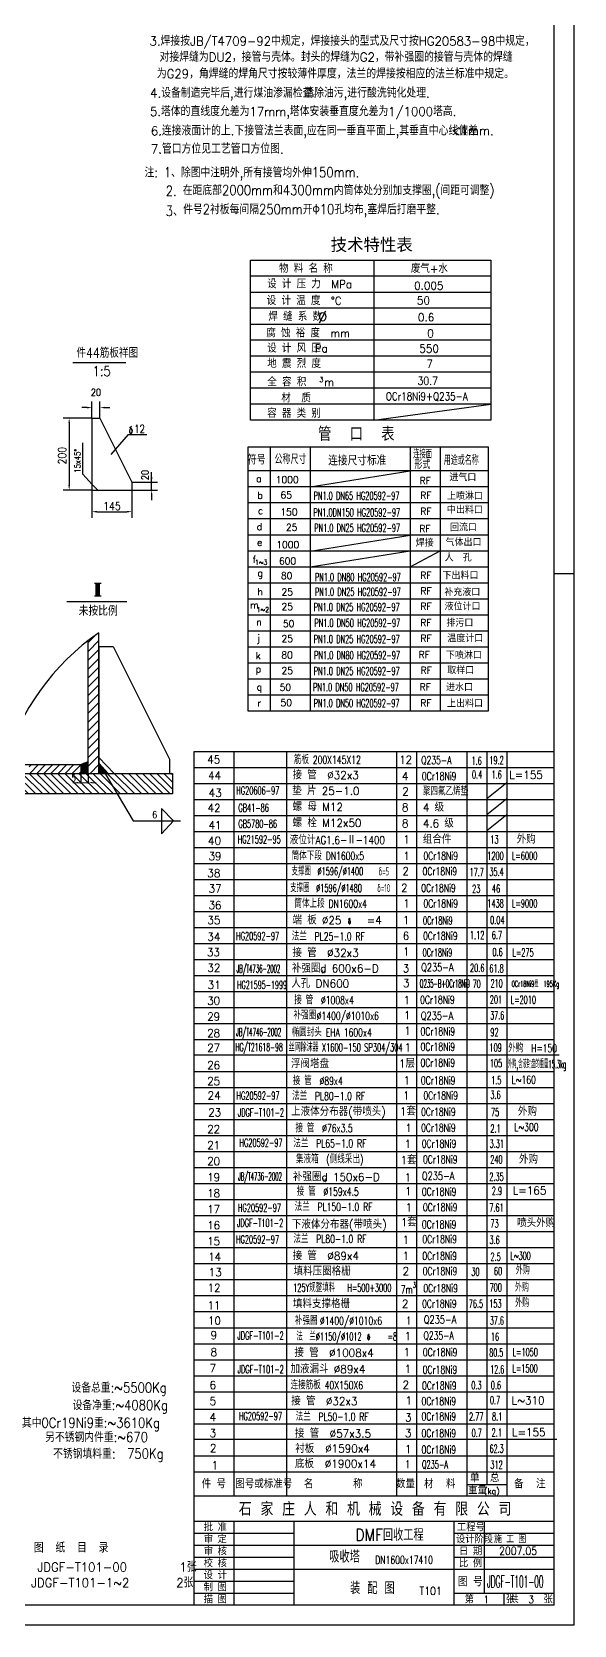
# Model space of a CAD drawing. Extents: x 19034 to 73803, y 21953 to 127295.
# Drawn here: x 64597 to 64868, y 51427 to 52223 of the extents above; entities that cross this region are included whole.
import ezdxf
from ezdxf.enums import TextEntityAlignment as Align

# ---------------------------------------------------------------- set-up
doc = ezdxf.new("R2010")
doc.units = 0
doc.header["$LTSCALE"] = 0.6
doc.header["$MEASUREMENT"] = 0
doc.layers.get('0').update_dxf_attribs({"linetype": 'CONTINUOUS'})
doc.layers.get('DEFPOINTS').update_dxf_attribs({"linetype": 'CONTINUOUS'})
doc.layers.add('1', color=1, linetype='CONTINUOUS')
doc.styles.add('HZ', font='simplex', dxfattribs={"width": 0.85, "bigfont": 'hztxt'})
doc.styles.add('HZTXT', font='romans', dxfattribs={"width": 0.85, "bigfont": 'HZTXT'})
doc.dimstyles.new('HOR', dxfattribs={"dimtxt": 3.5, "dimasz": 2.5, "dimexe": 3, "dimexo": 0.06, "dimgap": 1.9, "dimtad": 1, "dimlfac": 20, "dimzin": 0, "dimdsep": 46, "dimtxsty": 'HZTXT', "dimcen": 0.09, "dimclrd": 1, "dimclre": 1, "dimclrt": 1, "dimaunit": 1, "dimadec": 0, "dimazin": 0, "dimtfac": 1, "dimtofl": 0, "dimtmove": 2, "dimatfit": 3, "dimfxl": 0, "dimtolj": 1, "dimtzin": 0, "dimarcsym": 0})

# ---------------------------------------------------------------- blocks, each defined once
blk = doc.blocks.new('*D37')
at = {"layer": '1', "color": 1, "lineweight": -2}
for p, q in [((64627.2, 52030.48), (64627.2, 52038.67)), ((64631.2, 52030.48), (64631.2, 52038.67)), ((64624.7, 52035.67), (64622.2, 52035.67)), ((64633.7, 52035.67), (64636.2, 52035.67))]:
    blk.add_line(p, q, dxfattribs=at)
at = {"layer": '1', "color": 1}
for points in [[(64624.7, 52036.09), (64624.7, 52035.25), (64627.2, 52035.67)], [(64633.7, 52036.09), (64633.7, 52035.25), (64631.2, 52035.67)]]:
    blk.add_solid(points, dxfattribs=at)
at = {"layer": 'DEFPOINTS', "color": 0}
for p in [(64627.2, 52030.42), (64631.2, 52035.67), (64631.2, 52030.42)]:
    blk.add_point(p, dxfattribs=at)
at = {"layer": '1', "color": 1, "insert": (64629.2, 52043.27), "char_height": 3.5, "attachment_point": 5, "style": 'HZTXT'}
blk.add_mtext('\\A1;20', dxfattribs=at)
blk = doc.blocks.new('0')
at = {"layer": '1'}
for p, q in [((-0.67, 3.82), (0.33, 4.65)), ((-0.06, 3.06), (-0.67, 3.82)), ((-0.61, 3.74), (0.39, 4.58)), ((0.06, 3.22), (-0.61, 3.74)), ((0, 3.14), (-0.61, 3.74)), ((-0.54, 3.67), (0.46, 4.5)), ((0.3, 0.24), (0.12, 0)), ((0.45, 0.11), (0.12, 0)), ((0.33, 4.65), (0.46, 4.5))]:
    blk.add_line(p, q, dxfattribs=at)
for centre, radius, start, end in [((1.13, 1.49), 2, 124.35295, 221.20255), ((0, 0.5), 0.5, 221.20255, 318.79745), ((-1.13, 1.49), 1.9, 318.79745, 55.64705), ((-1.13, 1.49), 2, 318.79745, 55.64705), ((-1.13, 1.49), 2.1, 318.79745, 55.64705)]:
    blk.add_arc(centre, radius, start, end, dxfattribs=at)
blk = doc.blocks.new('R1')
at = {"layer": '1'}
for p, q in [((-0.58, 0.35), (-0.58, 5.35)), ((-0.38, 0.35), (-0.38, 5.35)), ((-0.18, 0.35), (-0.18, 5.35)), ((0.02, 0.35), (0.02, 5.35)), ((0.22, 0.35), (0.22, 5.35)), ((0.42, 0.35), (0.42, 5.35)), ((0.62, 0.35), (0.62, 5.35))]:
    blk.add_line(p, q, dxfattribs=at)
for points in [[(1.32, 5.35), (0.62, 5.35), (-0.58, 5.35), (-1.28, 5.35)], [(1.32, 0.35), (0.62, 0.35), (-0.58, 0.35), (-1.28, 0.35)]]:
    blk.add_lwpolyline(points, dxfattribs=at)
blk = doc.blocks.new('1')
at = {"layer": '1'}
blk.add_blockref('R1', (-0.09, 0.55), dxfattribs=at)

msp = doc.modelspace()

# ---------------------------------------------------------------- hatches: boundary and pattern name
at = {"layer": '1'}
h = msp.add_hatch(dxfattribs=at)
h.set_pattern_fill('ANSI31', color=256, scale=25, style=0)
h.set_pattern_definition([(45, (58846.0858, 54686.1606), (-2.2097087, 2.2097087), [])])
h.paths.add_polyline_path([(64625.34535, 51852.87049), (64630.68746, 51852.87049), (64630.68746, 51923.11114, 0.014009563), (64625.34535, 51919.23267)])
h = msp.add_hatch(dxfattribs=at)
h.set_pattern_fill('ANSI31', color=256, scale=20, style=0)
h.set_pattern_definition([(45, (60328.613, 54447.8428), (-1.767767, 1.767767), [])])
h.paths.add_polyline_path([(64621.64077, 51852.87049), (64621.63906, 51857.27691), (64595.85632, 51857.27691), (64595.85632, 51852.87049)])
h = msp.add_hatch(dxfattribs=at)
h.set_pattern_fill('ANSI37', color=256, scale=1.8, style=0)
h.set_pattern_definition([(45, (60003.00059, 54119.50261), (-0.159099026, 0.159099026), []), (135, (60003.00059, 54119.50261), (-0.159099026, -0.159099026), [])])
h.paths.add_polyline_path([(64625.34535, 51858.79092), (64621.63906, 51857.27691), (64625.34535, 51857.27691)])
h = msp.add_hatch(dxfattribs=at)
h.set_pattern_fill('ANSI37', color=256, scale=1.8, style=0)
h.set_pattern_definition([(45, (58159.21267, 55750.465), (-0.159099026, 0.159099026), []), (135, (58159.21267, 55750.465), (-0.159099026, -0.159099026), [])])
h.paths.add_polyline_path([(64625.34535, 51857.27691), (64621.63906, 51857.27691), (64621.64077, 51852.87049), (64625.34535, 51852.87049)])
h.paths.add_polyline_path([(64630.68188, 51857.89856), (64630.68188, 51852.87049), (64635.24505, 51852.87049)])
h = msp.add_hatch(dxfattribs=at)
h.set_pattern_fill('ANSI31', color=256, scale=20, angle=90, style=0)
h.set_pattern_definition([(135, (60328.613, 54447.8428), (-1.767767, -1.767767), [])])
edge = h.paths.add_edge_path()
edge.add_spline(control_points=[(64583.23009, 51852.87049), (64583.0606, 51849.42826), (64584.11627, 51845.9792), (64585.71522, 51842.59841)], knot_values=[95.765990271, 95.765990271, 95.765990271, 95.765990271, 105.127985387, 105.127985387, 105.127985387, 105.127985387], degree=3, periodic=0)
edge.add_line((64585.71522, 51842.59841), (64667.41369, 51842.59841))
edge.add_line((64667.41369, 51842.59841), (64667.41369, 51852.87049))
edge.add_line((64667.41369, 51852.87049), (64583.23009, 51852.87049))

# ---------------------------------------------------------------- linework, layer by layer
for p, q in [((64868.03891, 51427.16561), (64868.03891, 52268.16561)), ((64858.03891, 51437.16561), (64858.03891, 52258.16561)), ((64706.4443, 52109.35785), (64826.4443, 52109.35785)), ((64706.4443, 52029.35785), (64706.4443, 52109.35785)), ((64768.01956, 52109.35785), (64768.01956, 52029.35785)), ((64826.4443, 52109.35785), (64826.4443, 52029.35785)), ((64627.20125, 52030.41806), (64631.20125, 52030.41806)), ((64627.20125, 52030.41806), (64627.20125, 51997.41806)), ((64631.20125, 52030.41806), (64647.20125, 51998.41806)), ((64705.16034, 51883.99422), (64705.16034, 52015.99422)), ((64705.16034, 52015.99422), (64825.16034, 52015.99422)), ((64825.16034, 52015.99422), (64825.16034, 51883.99422)), ((64647.20125, 51998.41806), (64647.20125, 51994.41806)), ((64627.20125, 51997.41806), (64630.20125, 51994.41806)), ((64630.20125, 51994.41806), (64647.20125, 51994.41806)), ((64868.03891, 51952.66561), (64858.03891, 51952.66561)), ((64630.71502, 51916.23049), (64630.71502, 51858.15049)), ((64630.71502, 51916.23049), (64637.75502, 51916.23049)), ((64637.75502, 51916.23049), (64665.91502, 51859.91049)), ((64825.16034, 51915.99422), (64705.16034, 51915.99422)), ((64678.03891, 51863.66561), (64678.03891, 51491.66561)), ((64698.03891, 51863.66561), (64698.03891, 51491.66561)), ((64724.38485, 51863.66561), (64724.38485, 51491.66561)), ((64779.38485, 51863.66561), (64779.38485, 51491.66561)), ((64789.38485, 51863.66561), (64789.38485, 51491.66561)), ((64814.38485, 51863.66561), (64814.38485, 51491.66561)), ((64834.38485, 51863.66561), (64834.38485, 51491.66561)), ((64665.91502, 51859.91049), (64665.91502, 51852.87049)), ((64635.99502, 51852.87049), (64665.91502, 51852.87049)), ((64858.03891, 51491.66561), (64858.03891, 51503.66561)), ((64858.03891, 51437.16561), (64296.00692, 51437.16561)), ((64858.03891, 51437.16561), (64296.00692, 51437.16561)), ((64868.03891, 51427.16561), (64271.00692, 51427.16561))]:
    msp.add_line(p, q)
at = {"color": 7}
for p, q in [((64858.03891, 51491.66561), (64678.03891, 51491.66561)), ((64678.03891, 51491.66561), (64678.03891, 51437.16561)), ((64678.03891, 51479.16561), (64858.03891, 51479.16561))]:
    msp.add_line(p, q, dxfattribs=at)
at = {"color": 1}
for p, q in [((64678.03891, 51473.16561), (64728.03891, 51473.16561)), ((64698.03891, 51479.16561), (64698.03891, 51437.16561)), ((64728.03891, 51479.16561), (64728.03891, 51437.16561)), ((64808.03891, 51479.16561), (64808.03891, 51437.16561)), ((64678.03891, 51467.16561), (64858.03891, 51467.16561)), ((64678.03891, 51461.16561), (64728.03891, 51461.16561)), ((64678.03891, 51455.16561), (64858.03891, 51455.16561)), ((64678.03891, 51449.16561), (64728.03891, 51449.16561)), ((64678.03891, 51443.16561), (64728.03891, 51443.16561))]:
    msp.add_line(p, q, dxfattribs=at)
at = {"layer": '1'}
for p, q in [((64766.4443, 52109.35785), (64766.4443, 52109.35785)), ((64766.4443, 52109.35785), (64766.4443, 52109.35785)), ((64826.4443, 52101.35785), (64706.4443, 52101.35785)), ((64706.4443, 52093.35785), (64826.4443, 52093.35785)), ((64826.4443, 52085.35785), (64706.4443, 52085.35785)), ((64706.4443, 52077.35785), (64826.4443, 52077.35785)), ((64826.4443, 52069.35785), (64706.4443, 52069.35785)), ((64617.66661, 52058.13133), (64644.04326, 52058.13133)), ((64826.4443, 52061.35785), (64706.4443, 52061.35785)), ((64826.4443, 52053.35785), (64706.4443, 52053.35785)), ((64826.4443, 52045.35785), (64706.4443, 52045.35785)), ((64826.4443, 52037.35785), (64706.4443, 52037.35785)), ((64768.01956, 52029.35785), (64826.4443, 52037.35785)), ((64645.22789, 52022.17613), (64636.6644, 52012.16021)), ((64645.22789, 52022.17613), (64654.61899, 52022.17613)), ((64826.4443, 52029.35785), (64706.4443, 52029.35785)), ((64622.57189, 52002.31761), (64622.57189, 52018.07249)), ((64716.16034, 52015.99422), (64716.16034, 51883.99422)), ((64716.16034, 52015.99422), (64716.16034, 52015.99422)), ((64736.16034, 52015.99422), (64736.16034, 51883.99422)), ((64786.16034, 52015.99422), (64786.16034, 51883.99422)), ((64801.16034, 52015.99422), (64801.16034, 51883.99422)), ((64627.20125, 51997.41806), (64622.57189, 52002.31761)), ((64825.16034, 52003.99422), (64705.16034, 52003.99422)), ((64825.16034, 52003.99422), (64705.16034, 52003.99422)), ((64736.16034, 51995.99422), (64786.16034, 52003.99422)), ((64627.20125, 51997.41806), (64627.20125, 51994.4286)), ((64627.39064, 51994.4286), (64630.20125, 51994.41806)), ((64825.16034, 51995.99422), (64705.16034, 51995.99422)), ((64825.16034, 51987.99422), (64705.16034, 51987.99422)), ((64825.16034, 51979.99422), (64705.16034, 51979.99422)), ((64825.16034, 51971.99422), (64705.16034, 51971.99422)), ((64736.16034, 51963.99422), (64786.16034, 51971.99422)), ((64825.16034, 51963.99422), (64705.16034, 51963.99422)), ((64736.16034, 51956.05726), (64786.16034, 51964.05726)), ((64786.16034, 51956.05726), (64801.16034, 51964.05726)), ((64825.16034, 51955.99422), (64705.16034, 51955.99422)), ((64825.16034, 51947.99422), (64705.16034, 51947.99422)), ((64614.63586, 51938.78166), (64644.63586, 51938.78166)), ((64825.16034, 51939.99422), (64705.16034, 51939.99422)), ((64825.16034, 51931.99422), (64705.16034, 51931.99422)), ((64825.16034, 51923.99422), (64705.16034, 51923.99422)), ((64825.16034, 51915.99422), (64705.16034, 51915.99422)), ((64825.16034, 51907.99422), (64705.16034, 51907.99422)), ((64825.16034, 51899.99422), (64705.16034, 51899.99422)), ((64825.16034, 51891.99422), (64705.16034, 51891.99422)), ((64825.16034, 51883.99422), (64705.16034, 51883.99422)), ((64858.03891, 51863.66561), (64678.03891, 51863.66561)), ((64824.38485, 51863.66561), (64824.38485, 51497.50724)), ((64632.72964, 51854.44469), (64647.84642, 51829.07832)), ((64858.03891, 51855.66561), (64678.03891, 51855.66561)), ((64858.03891, 51847.66561), (64678.03891, 51847.66561)), ((64824.38485, 51840.27691), (64834.38485, 51848.27691)), ((64858.03891, 51839.66561), (64678.03891, 51839.66561)), ((64824.38485, 51832.27691), (64834.38485, 51840.27691)), ((64662.0079, 51835.24571), (64662.00347, 51829.07832)), ((64662.0079, 51835.24571), (64667.9993, 51829.07832)), ((64858.03891, 51831.66561), (64678.03891, 51831.66561)), ((64824.38485, 51824.27691), (64834.38485, 51832.27691)), ((64647.84642, 51829.07832), (64671.42794, 51829.07832)), ((64662.0044, 51830.36907), (64661.99781, 51822.68126)), ((64661.99781, 51822.68126), (64667.9993, 51829.07832)), ((64858.03891, 51823.66561), (64678.03891, 51823.66561)), ((64858.03891, 51815.66561), (64678.03891, 51815.66561)), ((64858.03891, 51807.66561), (64678.03891, 51807.66561)), ((64858.03891, 51799.66561), (64678.03891, 51799.66561)), ((64858.03891, 51791.66561), (64678.03891, 51791.66561)), ((64858.03891, 51783.66561), (64678.03891, 51783.66561)), ((64858.03891, 51775.66561), (64678.03891, 51775.66561)), ((64858.03891, 51767.66561), (64678.03891, 51767.66561)), ((64858.03891, 51759.66561), (64678.03891, 51759.66561)), ((64858.03891, 51751.66561), (64678.03891, 51751.66561)), ((64858.03891, 51743.66561), (64678.03891, 51743.66561)), ((64858.03891, 51735.66561), (64678.03891, 51735.66561)), ((64858.03891, 51727.66561), (64678.03891, 51727.66561)), ((64858.03891, 51719.66561), (64678.03891, 51719.66561)), ((64860.50981, 51711.99479), (64678.03891, 51711.99479)), ((64858.03891, 51703.66561), (64678.03891, 51703.66561)), ((64858.03891, 51695.66561), (64678.03891, 51695.66561)), ((64858.03891, 51687.66561), (64678.03891, 51687.66561)), ((64858.03891, 51679.66561), (64678.03891, 51679.66561)), ((64858.03891, 51671.66561), (64678.03891, 51671.66561)), ((64858.03891, 51663.66561), (64678.03891, 51663.66561)), ((64858.03891, 51655.66561), (64678.03891, 51655.66561)), ((64858.03891, 51647.66561), (64678.03891, 51647.66561)), ((64858.03891, 51639.66561), (64678.03891, 51639.66561)), ((64858.03891, 51631.66561), (64678.03891, 51631.66561)), ((64858.03891, 51623.66561), (64678.03891, 51623.66561)), ((64858.03891, 51615.66561), (64678.03891, 51615.66561)), ((64858.03891, 51607.66561), (64678.03891, 51607.66561)), ((64858.03891, 51599.66561), (64678.03891, 51599.66561)), ((64858.03891, 51591.66561), (64678.03891, 51591.66561)), ((64858.03891, 51583.66561), (64678.03891, 51583.66561)), ((64858.03891, 51575.66561), (64678.03891, 51575.66561)), ((64764.97802, 51572.09715), (64765.57703, 51572.59728)), ((64765.34723, 51571.6419), (64764.97802, 51572.09715)), ((64765.01647, 51572.05109), (64765.61549, 51572.55123)), ((64765.41495, 51571.74097), (64765.01647, 51572.05109)), ((64765.38109, 51571.69143), (64765.01647, 51572.05109)), ((64765.05493, 51572.00504), (64765.65394, 51572.50517)), ((64765.56166, 51569.9498), (64765.45266, 51569.80602)), ((64765.65195, 51569.87075), (64765.45266, 51569.80602)), ((64765.57703, 51572.59728), (64765.65394, 51572.50517)), ((64858.03891, 51567.66561), (64678.03891, 51567.66561)), ((64858.03891, 51559.66561), (64678.03891, 51559.66561)), ((64858.03891, 51551.66561), (64678.03891, 51551.66561)), ((64858.03891, 51543.66561), (64678.03891, 51543.66561)), ((64678.28484, 51535.05432), (64858.10554, 51535.05432)), ((64858.03891, 51527.66561), (64678.03891, 51527.66561)), ((64859.38485, 51519.86198), (64678.03891, 51519.86198)), ((64858.03891, 51511.66561), (64678.03891, 51511.66561)), ((64858.03891, 51503.66561), (64678.03891, 51503.66561)), ((64858.03891, 51503.66561), (64678.03891, 51503.66561)), ((64814.46544, 51497.50724), (64834.46544, 51497.50724))]:
    msp.add_line(p, q, dxfattribs=at)
at = {"layer": '1', "color": 1}
for p, q in [((64627.14125, 52030.41806), (64612.82976, 52030.41806)), ((64615.82976, 52027.91806), (64615.82976, 51996.91806)), ((64647.26125, 51998.41806), (64660.01108, 51998.41806)), ((64657.01108, 51994.41806), (64657.01108, 52003.41806)), ((64627.14125, 51994.41806), (64612.82976, 51994.41806)), ((64627.20125, 51994.35806), (64627.20125, 51980.64608)), ((64647.20125, 51994.35806), (64647.20125, 51980.64608)), ((64647.26125, 51994.41806), (64660.01108, 51994.41806)), ((64657.01108, 51991.91806), (64657.01108, 51989.41806)), ((64629.70125, 51983.64608), (64644.70125, 51983.64608)), ((64621.64077, 51852.86982), (64621.64077, 51847.73636)), ((64625.34535, 51852.87049), (64625.34535, 51847.73703)), ((64808.03891, 51473.16561), (64858.03891, 51473.16561)), ((64823.03891, 51479.16561), (64823.03891, 51443.16561)), ((64808.03891, 51461.16561), (64858.03891, 51461.16561)), ((64808.03891, 51443.16561), (64858.03891, 51443.16561)), ((64833.03891, 51437.16561), (64833.03891, 51443.16561))]:
    msp.add_line(p, q, dxfattribs=at)
at = {"layer": '1', "color": 0}
for p, q in [((64625.34535, 51852.87049), (64625.34535, 51919.23267)), ((64630.68746, 51852.87049), (64630.68746, 51923.11114)), ((64584.17293, 51857.27691), (64621.63906, 51857.27691)), ((64621.63906, 51857.27691), (64625.34535, 51858.79092)), ((64621.63906, 51857.27691), (64621.64077, 51852.87049)), ((64630.68188, 51857.89856), (64635.24505, 51852.87049)), ((64630.71502, 51860.7435), (64638.31926, 51852.87049)), ((64583.23009, 51852.87049), (64667.41369, 51852.87049)), ((64667.41369, 51852.87049), (64667.41369, 51842.59841)), ((64667.41369, 51842.59841), (64585.71522, 51842.59841))]:
    msp.add_line(p, q, dxfattribs=at)
at = {"layer": '1', "color": 1, "lineweight": 20}
for p, q in [((64625.34535, 51848.21636), (64617.64077, 51848.21636)), ((64627.34535, 51848.21703), (64629.34535, 51848.21703))]:
    msp.add_line(p, q, dxfattribs=at)
at = {"layer": '1', "color": 0}
msp.add_arc((64697.21379, 51825.86095), 117.82764, 124.37501939, 164.53216604, dxfattribs=at)
at = {"layer": '1'}
for centre, radius, start, end in [((64766.05824, 51570.70074), 1.2, 124.35294514, 221.20255186), ((64765.38109, 51570.10789), 0.3, 221.20255186, 318.79744814), ((64764.70394, 51570.70074), 1.14, 318.79744814, 55.64705486), ((64764.70394, 51570.70074), 1.2, 318.79744814, 55.64705486), ((64764.70394, 51570.70074), 1.26, 318.79744814, 55.64705486)]:
    msp.add_arc(centre, radius, start, end, dxfattribs=at)
at = {"layer": '1', "color": 1}
for points in [[(64615.41309, 52027.91806), (64616.24643, 52027.91806), (64615.82976, 52030.41806)], [(64656.59441, 52000.91806), (64657.42775, 52000.91806), (64657.01108, 51998.41806)], [(64615.41309, 51996.91806), (64616.24643, 51996.91806), (64615.82976, 51994.41806)], [(64656.59441, 51991.91806), (64657.42775, 51991.91806), (64657.01108, 51994.41806)], [(64629.70125, 51984.06274), (64629.70125, 51983.22941), (64627.20125, 51983.64608)], [(64644.70125, 51984.06274), (64644.70125, 51983.22941), (64647.20125, 51983.64608)], [(64619.64077, 51848.5497), (64619.64077, 51847.88303), (64621.64077, 51848.21636)], [(64627.34535, 51848.55037), (64627.34535, 51847.8837), (64625.34535, 51848.21703)]]:
    msp.add_solid(points, dxfattribs=at)

# ---------------------------------------------------------------- block references
for name, p, xscale, yscale, zscale in [('1', (64630.22507, 51940.25616), 1.260000000009313, 1.260000000002037, 1.26), ('0', (64755.82277, 51777.6621), 0.5999999999985448, 0.5999999999985448, 0.6)]:
    msp.add_blockref(name, p, dxfattribs=dict(xscale=xscale, yscale=yscale, zscale=zscale))
at = {"layer": '1', "xscale": 0.7999999999883585, "yscale": 0.8000000000029104, "zscale": 0.8}
msp.add_blockref('0', (64646.65842, 52022.74795), dxfattribs=at)

# ---------------------------------------------------------------- texts
at = {"color": 1, "style": 'HZ', "width": 1.175189}
msp.add_text('技术特性表', height=7, dxfattribs=at).set_placement((64746.4443, 52113.35785), (64787.4443, 52113.35785), align=Align.FIT)
at = {"color": 1}
for s, height, style, width, p in [('管  口  表', 7, 'HZ', 0.95, (64740.16034, 52018.99422)), ('5', 3.5, 'HZTXT', 0.6, (64617.05795, 51848.72065)), ('批 准', 3.6, 'HZ', 0.95, (64683.03891, 51474.16561)), ('工程号', 3.6, 'HZ', 0.95, (64809.53891, 51474.16561)), ('审 定', 3.6, 'HZ', 0.95, (64683.03891, 51468.16561)), ('审 核', 3.6, 'HZ', 0.95, (64683.03891, 51462.16561)), ('校 核', 3.6, 'HZ', 0.95, (64683.03891, 51456.16561)), ('设 计', 3.6, 'HZ', 0.95, (64683.03891, 51450.16561)), ('描 图', 3.6, 'HZ', 0.95, (64683.03891, 51438.16561)), ('制 图', 3.6, 'HZ', 0.95, (64683.03891, 51444.16561))]:
    msp.add_text(s, height=height, dxfattribs=dict(at, style=style, width=width)).set_placement(p)
at = {"color": 7, "style": 'HZ', "width": 0.95}
msp.add_text('石 家 庄 人 和 机 械 设 备 有 限 公 司', height=6.75, dxfattribs=at).set_placement((64700.57118, 51481.81143))
at = {"color": 1, "insert": (64658.54111, 51832.2911), "char_height": 3.5, "attachment_point": 5, "style": 'HZTXT'}
msp.add_mtext('6', dxfattribs=at)
at = {"layer": '1'}
for s, height, style, width, p in [('3.焊接按JB/T4709-92中规定，焊接接头的型式及尺寸按HG20583-98中规定，', 4.5, 'HZ', 0.95, (64655.94853, 52216.57473)), ('对接焊缝为DU2，接管与壳体。封头的焊缝为G2，带补强圈的接管与壳体的焊缝', 4.5, 'HZ', 0.95, (64660.96049, 52208.57473)), ('为G29，角焊缝的焊角尺寸按较薄件厚度，法兰的焊接按相应的法兰标准中规定。', 4.5, 'HZ', 0.95, (64659.62397, 52200.2409)), ('4.设备制造完毕后,进行煤油渗漏检查。', 4.5, 'HZ', 0.95, (64656.28266, 52190.60794)), ('清除油污,进行酸洗钝化处理.', 4.5, 'HZ', 0.95, (64733.25797, 52190.66202)), ('5.塔体的直线度允差为17mm,塔体安装垂直度允差为1/1000塔高.', 4.5, 'HZ', 0.95, (64656.16319, 52181.38804)), ('6.连接液面计的上.下接管法兰表面,应在同一垂直平面上,其垂直中心线偏差', 4.5, 'HZ', 0.95, (64656.61934, 52171.73296)), ('   <1mm.', 4.5, 'HZ', 0.95, (64797.42125, 52171.85796)), ('7.管口方位见工艺管口方位图.', 4.5, 'HZ', 0.95, (64656.61934, 52162.66761)), ('注: 1、除图中注明外,所有接管均外伸150mm.', 5, 'HZTXT', 0.85, (64653.48232, 52150.75914)), ('2.', 5, 'HZTXT', 0.85, (64664.02279, 52141.47471)), ('在距底部2000mm和4300mm内筒体处分别加支撑圈,(间距可调整)', 5, 'HZTXT', 0.85, (64672.59157, 52141.86989)), ('3、', 5, 'HZTXT', 0.85, (64664.08221, 52131.44747)), ('件号2衬板每间隔250mm开Φ10孔均布,塞焊后打磨平整.', 5, 'HZTXT', 0.85, (64672.76835, 52132.33816)), ('物 料 名 称', 4, 'HZ', 0.95, (64720.65422, 52103.08998)), ('废气+水', 4, 'HZ', 0.95, (64786.47898, 52103.05658)), ('设 计 压 力  MPa', 4, 'HZ', 0.95, (64714.71233, 52095.35785)), ('0.005', 4, 'HZ', 0.95, (64788.11599, 52094.58785)), ('设 计 温 度  %%dC', 4, 'HZ', 0.95, (64714.51089, 52087.04653)), ('50', 4, 'HZ', 0.95, (64789.5212, 52087.20299)), ('焊 缝 系 数', 4, 'HZ', 0.95, (64715.30652, 52079.06101)), ('%%c', 6, 'HZ', 0.95, (64740.06004, 52078.06101)), ('0.6', 4, 'HZ', 0.95, (64790.0305, 52078.80026)), ('腐 蚀 裕 度  mm', 4, 'HZ', 0.95, (64714.27632, 52070.84941)), ('0', 4, 'HZ', 0.95, (64794.63504, 52070.74805)), ('件44筋板祥图', 5, 'HZTXT', 0.8, (64619.43408, 52060.62044)), ('设 计 风 压  ', 4, 'HZ', 0.95, (64714.71234, 52063.22531)), ('Pa', 4, 'HZ', 0.95, (64738.47989, 52063.28543)), ('550', 4, 'HZ', 0.95, (64790.74358, 52063.12394)), ('1:5', 5, 'HZTXT', 0.85, (64627.50357, 52051.39461)), ('地 震 烈 度', 4, 'HZ', 0.95, (64714.7539, 52055.57845)), ('7', 4, 'HZ', 0.95, (64794.28051, 52055.52148)), ('全 容 积   m', 4, 'HZ', 0.95, (64714.80798, 52046.33863)), ('3', 2.5, 'HZ', 0.95, (64740.80101, 52048.4446)), (' 材  质', 4, 'HZ', 0.95, (64719.1988, 52038.33863)), ('OCr18Ni9+Q235-A', 4, 'HZ', 0.8, (64774.0117, 52039.29042)), ('容 器 类 别', 4, 'HZ', 0.95, (64714.71233, 52030.70624)), ('12', 4, 'HZTXT', 0.8, (64648.232, 52023.03386)), ('a', 3.5, 'HZ', 0.95, (64709.22124, 51998.4666)), ('1000', 3.5, 'HZ', 0.95, (64719.02028, 51997.98137)), ('RF', 3.5, 'HZ', 0.95, (64790.90172, 51997.32987)), ('进气口', 3.5, 'HZ', 0.95, (64805.72516, 51998.93156)), ('b', 3.5, 'HZ', 0.95, (64709.85826, 51990.01429)), ('65', 3.5, 'HZ', 0.95, (64721.3764, 51990.21259)), ('PN1.0 DN65 HG20592-97', 4, 'HZ', 0.6, (64737.91708, 51989.65132)), ('RF', 3.5, 'HZ', 0.95, (64791.17078, 51990.0058)), ('上喷淋口', 3.5, 'HZ', 0.95, (64804.54413, 51989.62255)), ('c', 3.5, 'HZ', 0.95, (64710.13143, 51982.44022)), ('150', 3.5, 'HZ', 0.95, (64721.3491, 51981.71807)), ('PN1.0DN150 HG20592-97', 4, 'HZ', 0.6, (64737.84889, 51981.28574)), ('RF', 3.5, 'HZ', 0.95, (64791.23945, 51982.07689)), ('中出料口', 3.5, 'HZ', 0.95, (64804.52678, 51982.71404)), ('d', 3.5, 'HZ', 0.95, (64709.53624, 51974.39423)), ('25', 3.5, 'HZ', 0.95, (64724.09142, 51973.99953)), ('PN1.0 DN25 HG20592-97', 4, 'HZ', 0.6, (64738.23704, 51973.5532)), ('RF', 3.5, 'HZ', 0.95, (64790.79542, 51973.45297)), ('回流口', 3.5, 'HZ', 0.95, (64806.02476, 51973.95178)), ('e', 3.5, 'HZ', 0.95, (64709.70931, 51966.60065)), ('1000', 3.5, 'HZ', 0.95, (64719.31988, 51965.35482)), ('焊接', 3.5, 'HZ', 0.95, (64788.92825, 51966.258)), ('气体出口', 3.5, 'HZ', 0.95, (64803.80889, 51966.5018)), ('f', 3.5, 'HZ', 0.95, (64707.49587, 51958.01429)), ('1~3', 2.5, 'HZTXT', 0.85, (64708.66709, 51957.08778)), ('600', 3.5, 'HZ', 0.95, (64720.64528, 51957.27658)), ('人  孔', 3.5, 'HZ', 0.95, (64803.38261, 51958.8826)), ('g', 3.5, 'HZ', 0.95, (64709.89576, 51951.32845)), ('80', 3.5, 'HZ', 0.95, (64721.5926, 51949.98884)), ('PN1.0 DN80 HG20592-97', 4, 'HZ', 0.6, (64738.56399, 51948.95507)), ('RF', 3.5, 'HZ', 0.95, (64791.23945, 51950.02206)), ('下出料口', 3.5, 'HZ', 0.95, (64802.2964, 51949.90676)), ('h', 3.5, 'HZ', 0.95, (64709.89576, 51941.89443)), ('25', 3.5, 'HZ', 0.95, (64721.88547, 51941.74753)), ('PN1.0 DN25 HG20592-97', 4, 'HZ', 0.6, (64738.56841, 51941.57754)), ('RF', 3.5, 'HZ', 0.95, (64791.32131, 51942.30357)), ('补充液口', 3.5, 'HZ', 0.95, (64803.2273, 51941.5499)), ('未按比例', 5, 'HZTXT', 0.85, (64620.55524, 51931.61822)), ('m', 3.5, 'HZ', 0.95, (64706.23037, 51935.26568)), ('1~2', 2.5, 'HZTXT', 0.85, (64709.46667, 51933.43223)), ('25', 3.5, 'HZ', 0.95, (64721.88547, 51934.40547)), ('PN1.0 DN25 HG20592-97', 4, 'HZ', 0.6, (64737.98962, 51934.00139)), ('RF', 3.5, 'HZ', 0.95, (64791.32131, 51934.645)), ('液位计口', 3.5, 'HZ', 0.95, (64803.33112, 51934.40927)), ('n', 3.5, 'HZ', 0.95, (64709.29239, 51926.8314)), ('50', 3.5, 'HZ', 0.95, (64722.59344, 51925.95982)), ('PN1.0 DN50 HG20592-97', 4, 'HZ', 0.6, (64738.30298, 51926.0622)), ('RF', 3.5, 'HZ', 0.95, (64791.23945, 51926.36348)), ('排污口', 3.5, 'HZ', 0.95, (64804.22718, 51926.21139)), ('j', 3.5, 'HZ', 0.95, (64709.62913, 51918.83545)), ('25', 3.5, 'HZ', 0.95, (64721.88547, 51918.40547)), ('PN1.0 DN25 HG20592-97', 4, 'HZ', 0.6, (64737.98962, 51918.00139)), ('RF', 3.5, 'HZ', 0.95, (64791.32131, 51918.645)), ('温度计口', 3.5, 'HZ', 0.95, (64804.69827, 51918.50678)), ('k', 3.5, 'HZ', 0.95, (64709.00883, 51909.96055)), ('80', 3.5, 'HZ', 0.95, (64721.8458, 51910.35504)), ('PN1.0 DN80 HG20592-97', 4, 'HZ', 0.6, (64738.18239, 51909.88001)), ('RF', 3.5, 'HZ', 0.95, (64790.35903, 51910.38826)), ('下喷淋口', 3.5, 'HZ', 0.95, (64804.0168, 51910.07642)), ('p', 3.5, 'HZ', 0.95, (64709.01531, 51903.32242)), ('25', 3.5, 'HZ', 0.95, (64721.89129, 51902.4094)), ('PN1.0 DN25 HG20592-97', 4, 'HZ', 0.6, (64737.99545, 51902.00532)), ('RF', 3.5, 'HZ', 0.95, (64791.32713, 51902.64893)), ('取样口', 3.5, 'HZ', 0.95, (64804.70409, 51902.51071)), ('q', 3.5, 'HZ', 0.95, (64709.47467, 51894.22935)), ('50', 3.5, 'HZ', 0.95, (64720.98115, 51894.18881)), ('PN1.0 DN50 HG20592-97', 4, 'HZ', 0.6, (64737.62699, 51893.94448)), ('RF', 3.5, 'HZ', 0.95, (64790.88069, 51894.29897)), ('进水口', 3.5, 'HZ', 0.95, (64804.0707, 51894.0275)), ('r', 3.5, 'HZ', 0.95, (64709.86799, 51886.31578)), ('50', 3.5, 'HZ', 0.95, (64721.38613, 51886.51408)), ('PN1.0 DN50 HG20592-97', 4, 'HZ', 0.6, (64737.92681, 51885.95281)), ('RF', 3.5, 'HZ', 0.95, (64791.18051, 51886.3073)), ('上出料口', 3.5, 'HZ', 0.95, (64804.55386, 51885.92404)), ('45', 4, 'HZ', 0.95, (64684.77291, 51857.75381)), ('筋板 200X145X12', 4, 'HZ', 0.7, (64728.04346, 51857.61992)), ('12', 4, 'HZ', 0.95, (64780.64284, 51857.6961)), ('Q235-A', 4, 'HZ', 0.7, (64791.67474, 51857.46888)), ('1.6', 4, 'HZ', 0.6, (64816.76421, 51857.16712)), ('19.2', 4, 'HZ', 0.6, (64825.7014, 51857.43247)), ('44', 4, 'HZ', 0.95, (64685.19398, 51849.80068)), ('垫 片 25-1.0', 4, 'HZ', 0.95, (64727.25666, 51842.07533)), ('接 管  %%c32x3', 4, 'HZ', 0.95, (64727.40425, 51849.95524)), ('4', 4, 'HZ', 0.95, (64781.9847, 51849.40263)), ('0Cr18Ni9', 4, 'HZ', 0.7, (64792.00369, 51849.47592)), ('0.4', 4, 'HZ', 0.6, (64817.01443, 51850.25392)), ('1.6', 4, 'HZ', 0.6, (64826.76774, 51850.26917)), ('L=155', 4, 'HZ', 0.95, (64835.65379, 51850.10971)), ('43', 4, 'HZ', 0.95, (64685.50394, 51841.05699)), ('HG20606-97', 4, 'HZ', 0.6, (64699.2962, 51842.31109)), ('2', 4, 'HZ', 0.95, (64782.24498, 51841.84744)), ('聚四氟乙烯垫', 4, 'HZ', 0.7, (64792.49275, 51841.82515)), ('42', 4, 'HZ', 0.95, (64684.95235, 51833.56671)), ('GB41-86', 4, 'HZ', 0.6, (64700.33139, 51833.65984)), ('螺 母 M12', 4, 'HZ', 0.95, (64727.44122, 51834.07533)), ('8', 4, 'HZ', 0.95, (64782.03538, 51833.84744)), ('4 级', 4, 'HZ', 0.95, (64792.49275, 51833.82515)), ('41', 4, 'HZ', 0.95, (64685.41181, 51824.98119)), ('GB5780-86', 4, 'HZ', 0.6, (64700.33139, 51825.65984)), ('螺 栓 M12x50', 4, 'HZ', 0.95, (64727.44112, 51826.07533)), ('8', 4, 'HZ', 0.95, (64782.03538, 51825.84744)), ('4.6 级', 4, 'HZ', 0.95, (64792.49275, 51825.82515)), ('40', 4, 'HZ', 0.95, (64685.16705, 51817.19122)), ('HG21592-95', 4, 'HZ', 0.6, (64700.01061, 51817.88132)), ('液位计AG1.6-Ⅱ-1400', 4, 'HZ', 0.8, (64725.94378, 51817.52962)), ('1', 4, 'HZ', 0.95, (64782.69172, 51817.84744)), ('组合件', 4, 'HZ', 0.95, (64792.49275, 51817.82515)), ('13', 4, 'HZ', 0.6, (64826.20172, 51817.80207)), ('外购', 4, 'HZ', 0.95, (64839.35908, 51817.85249)), ('39', 4, 'HZ', 0.95, (64685.41181, 51809.48502)), ('支撑圈  %%C1596/%%C1400   δ=5', 4, 'HZ', 0.6, (64726.86982, 51801.9096)), ('筒体下段 DN1600x5', 4, 'HZ', 0.7, (64726.92623, 51809.59255)), ('1', 4, 'HZ', 0.95, (64782.71525, 51809.61646)), ('0Cr18Ni9', 4, 'HZ', 0.7, (64792.77068, 51809.60858)), ('L=6000', 4, 'HZ', 0.6, (64836.99159, 51809.65048)), ('38', 4, 'HZ', 0.95, (64684.80402, 51801.00289)), ('2', 4, 'HZ', 0.95, (64782.26775, 51802.02122)), ('0Cr18Ni9', 4, 'HZ', 0.7, (64792.34548, 51801.92468)), ('17.7', 4, 'HZ', 0.6, (64815.78136, 51801.5289)), ('35.4', 4, 'HZ', 0.6, (64825.6933, 51801.60368)), ('37', 4, 'HZ', 0.95, (64685.44261, 51793.27524)), ('支撑圈  %%C1596/%%C1480   δ=10', 4, 'HZ', 0.6, (64726.20012, 51793.55566)), ('2', 4, 'HZ', 0.95, (64781.59804, 51793.66728)), ('0Cr18Ni9', 4, 'HZ', 0.7, (64791.67577, 51793.57074)), ('23', 4, 'HZ', 0.6, (64817.08131, 51793.17497)), ('46', 4, 'HZ', 0.6, (64826.99326, 51793.24974)), ('36', 4, 'HZ', 0.95, (64685.40172, 51784.98918)), ('筒体上段 DN1600x4', 4, 'HZ', 0.7, (64728.32137, 51785.72783)), ('1', 4, 'HZ', 0.95, (64782.73343, 51785.84656)), ('0Cr18Ni9', 4, 'HZ', 0.7, (64792.78886, 51785.83867)), ('L=9000', 4, 'HZ', 0.6, (64837.00978, 51785.88057)), ('35', 4, 'HZ', 0.95, (64684.85012, 51777.49891)), ('端 板 %%C25    =4', 4, 'HZ', 0.95, (64727.32821, 51777.42025)), ('1', 4, 'HZ', 0.95, (64782.48537, 51777.52424)), ('0Cr18Ni9', 4, 'HZ', 0.6, (64792.55384, 51777.31337)), ('0.04', 4, 'HZ', 0.6, (64826.07723, 51777.5779)), ('34', 4, 'HZ', 0.95, (64684.85012, 51769.22805)), ('HG20592-97', 4, 'HZ', 0.6, (64699.21651, 51769.56584)), ('法兰  PL25-1.0 RF', 4, 'HZ', 0.7, (64727.01296, 51769.38389)), ('6', 4, 'HZ', 0.95, (64782.42317, 51769.64046)), ('0Cr18Ni9', 4, 'HZ', 0.7, (64792.58863, 51769.59336)), ('1.12', 4, 'HZ', 0.6, (64816.02511, 51770.02691)), ('6.7', 4, 'HZ', 0.6, (64826.90254, 51770.0661)), ('33', 4, 'HZ', 0.95, (64684.60537, 51761.43809)), ('接 管  %%c32x3', 4, 'HZ', 0.95, (64727.32821, 51761.14743)), ('1', 4, 'HZ', 0.95, (64782.60504, 51761.83334)), ('0Cr18Ni9', 4, 'HZ', 0.6, (64792.38514, 51761.31337)), ('0.6', 4, 'HZ', 0.6, (64827.21675, 51761.5779)), ('L=275', 4, 'HZ', 0.6, (64837.23025, 51761.27967)), ('32', 4, 'HZ', 0.95, (64684.85012, 51753.73188)), ('JB/T4736-2002', 4, 'HZ', 0.4, (64699.42183, 51753.24454)), ('补强圈d 600x6-D', 4, 'HZ', 0.95, (64727.02314, 51753.36635)), ('3', 4, 'HZ', 0.95, (64782.42225, 51753.40477)), ('Q235-A', 4, 'HZ', 0.75, (64791.65049, 51753.92963)), ('20.6', 4, 'HZ', 0.6, (64816.05203, 51753.61905)), ('61.8', 4, 'HZ', 0.6, (64825.67758, 51753.39977)), ('31', 4, 'HZ', 0.95, (64684.99544, 51745.13422)), ('HG21595-1999', 4, 'HZ', 0.5, (64699.7303, 51745.16455)), ('人孔 DN600', 4, 'HZ', 0.95, (64726.80508, 51745.80986)), ('3', 4, 'HZ', 0.95, (64782.54907, 51746.06896)), ('Q235-B+0Cr18Ni9', 4, 'HZ', 0.4, (64790.96339, 51745.82168)), ('70', 4, 'HZ', 0.5, (64817.35085, 51745.63571)), ('210', 4, 'HZ', 0.5, (64826.35506, 51745.91602)), ('0Cr18Ni9重  195Kg', 3, 'HZ', 0.5, (64836.85104, 51746.18071)), ('30', 4, 'HZ', 0.95, (64684.73616, 51737.21219)), ('接 管  %%C1008x4', 4, 'HZ', 0.7, (64728.24858, 51737.51282)), ('1', 4, 'HZ', 0.95, (64782.81074, 51737.58393)), ('0Cr18Ni9', 4, 'HZ', 0.7, (64791.12834, 51737.72478)), ('201', 4, 'HZ', 0.6, (64825.91493, 51737.82714)), ('L=2010', 4, 'HZ', 0.6, (64836.35312, 51737.74588)), ('29', 4, 'HZ', 0.95, (64684.73616, 51729.30208)), ('补强圈', 4, 'HZ', 0.7, (64727.83908, 51729.92149)), ('%%C1400/%%C1010x6', 4, 'HZ', 0.7, (64739.45261, 51729.68153)), ('1', 4, 'HZ', 0.95, (64783.02413, 51729.93559)), ('Q235-A', 4, 'HZ', 0.75, (64791.48641, 51729.76464)), ('37.6', 4, 'HZ', 0.5, (64826.13736, 51729.91638)), ('28', 4, 'HZ', 0.95, (64684.73616, 51721.03123)), ('椭圆封头 EHA 1600x4', 4, 'HZ', 0.7, (64726.9271, 51721.37505)), ('1', 4, 'HZ', 0.95, (64783.14695, 51722.23708)), ('0Cr18Ni9', 4, 'HZ', 0.7, (64791.32214, 51721.89673)), ('92', 4, 'HZ', 0.6, (64826.16683, 51721.4852)), ('27', 4, 'HZ', 0.95, (64684.73616, 51713.71561)), ('丝网除沫器 X1600-150 SP304/304', 4, 'HZ', 0.55, (64725.52808, 51713.89162)), ('1', 4, 'HZ', 0.95, (64783.3634, 51713.87194)), ('0Cr18Ni9', 4, 'HZ', 0.7, (64791.34102, 51714.23152)), ('109', 4, 'HZ', 0.6, (64825.72266, 51713.8113)), ('外购  H=150', 4, 'HZ', 0.7, (64835.15099, 51713.49723)), ('26', 4, 'HZ', 0.95, (64684.73616, 51705.03123)), ('浮阀塔盘', 4, 'HZ', 0.95, (64726.6135, 51705.65344)), ('1层', 4, 'HZ', 0.95, (64780.58095, 51705.79886)), ('0Cr18Ni9', 4, 'HZ', 0.7, (64791.31085, 51706.25976)), ('105', 4, 'HZ', 0.6, (64825.92984, 51705.97181)), ('外购,含液封盘的重量15.3kg', 4, 'HZ', 0.4, (64834.91073, 51705.51315)), ('25', 4, 'HZ', 0.95, (64684.73616, 51697.03123)), ('接 管  %%C89x4', 4, 'HZ', 0.7, (64727.53519, 51697.1687)), ('1', 4, 'HZ', 0.95, (64782.7892, 51697.39095)), ('0Cr18Ni9', 4, 'HZ', 0.7, (64791.49814, 51697.38066)), ('1.5', 4, 'HZ', 0.6, (64826.56865, 51697.49461)), ('L~160', 4, 'HZ', 0.7, (64836.83731, 51697.74998)), ('24', 4, 'HZ', 0.95, (64684.98353, 51689.83998)), ('HG20592-97', 4, 'HZ', 0.6, (64699.38571, 51689.79456)), ('法兰  PL80-1.0 RF', 4, 'HZ', 0.7, (64727.18216, 51689.61261)), ('1', 4, 'HZ', 0.95, (64782.59238, 51689.86919)), ('0Cr18Ni9', 4, 'HZ', 0.7, (64792.75783, 51689.82209)), ('3.6', 4, 'HZ', 0.6, (64826.19432, 51690.25564)), ('23', 4, 'HZ', 0.95, (64685.23088, 51681.4356)), ('JDGF-T101-2', 4, 'HZ', 0.6, (64700.09908, 51681.3792)), ('上液体分布器(带喷头)', 4, 'HZ', 0.95, (64726.68521, 51681.75043)), ('1套', 4, 'HZ', 0.95, (64781.04008, 51681.94484)), ('0Cr18Ni9', 4, 'HZ', 0.7, (64791.58608, 51681.66029)), ('75', 4, 'HZ', 0.6, (64826.51617, 51681.55239)), ('外购', 4, 'HZ', 0.95, (64839.97032, 51681.79093)), ('22', 4, 'HZ', 0.95, (64684.73616, 51673.03123)), ('接 管  %%C76x3.5', 4, 'HZ', 0.7, (64728.86173, 51673.53583)), ('1', 4, 'HZ', 0.95, (64783.74293, 51673.62837)), ('0Cr18Ni9', 4, 'HZ', 0.7, (64791.60739, 51673.74779)), ('2.1', 4, 'HZ', 0.6, (64826.20861, 51673.36384)), ('L~300', 4, 'HZ', 0.7, (64838.16385, 51674.11711)), ('21', 4, 'HZ', 0.95, (64684.73616, 51665.03123)), ('HG20592-97', 4, 'HZ', 0.6, (64700.89931, 51666.25323)), ('法兰  PL65-1.0 RF', 4, 'HZ', 0.7, (64727.79652, 51665.92104)), ('1', 4, 'HZ', 0.95, (64783.35677, 51665.6527)), ('0Cr18Ni9', 4, 'HZ', 0.7, (64791.92618, 51665.78687)), ('3.31', 4, 'HZ', 0.6, (64825.83996, 51665.77323)), ('20', 4, 'HZ', 0.95, (64684.73616, 51657.03123)), ('集液箱  (侧线采出)', 4, 'HZ', 0.7, (64729.09077, 51658.01048)), ('1套', 4, 'HZ', 0.95, (64781.33595, 51657.58688)), ('0Cr18Ni9', 4, 'HZ', 0.7, (64792.5491, 51657.92259)), ('240', 4, 'HZ', 0.6, (64826.14348, 51657.91095)), ('外购', 4, 'HZ', 0.95, (64840.49642, 51657.90356)), ('19', 4, 'HZ', 0.95, (64684.73616, 51649.03123)), ('JB/T4736-2002', 4, 'HZ', 0.4, (64700.20343, 51649.43278)), ('补强圈d 150x6-D', 4, 'HZ', 0.95, (64727.61202, 51649.12684)), ('1', 4, 'HZ', 0.95, (64783.42348, 51648.96203)), ('Q235-A', 4, 'HZ', 0.75, (64792.02531, 51649.6658)), ('2.35', 4, 'HZ', 0.6, (64825.68029, 51649.26029)), ('18', 4, 'HZ', 0.95, (64684.73616, 51641.03123)), ('接 管  %%C159x4.5', 4, 'HZ', 0.7, (64729.50503, 51641.80646)), ('1', 4, 'HZ', 0.95, (64783.49556, 51641.98859)), ('0Cr18Ni9', 4, 'HZ', 0.7, (64791.99958, 51641.78652)), ('2.9', 4, 'HZ', 0.6, (64826.91433, 51642.17836)), ('L=165', 4, 'HZ', 0.95, (64837.39568, 51642.38774)), ('17', 4, 'HZ', 0.95, (64684.73616, 51633.03123)), ('HG20592-97', 4, 'HZ', 0.6, (64700.13114, 51633.79074)), ('法兰  PL150-1.0 RF', 4, 'HZ', 0.7, (64728.43983, 51634.19166)), ('1', 4, 'HZ', 0.95, (64783.86824, 51633.92332)), ('0Cr18Ni9', 4, 'HZ', 0.7, (64792.51596, 51634.0224)), ('7.61', 4, 'HZ', 0.6, (64825.64929, 51633.84061)), ('16', 4, 'HZ', 0.95, (64684.73616, 51625.03123)), ('JDGF-T101-2', 4, 'HZ', 0.6, (64699.68368, 51626.20898)), ('下液体分布器(带喷头)', 4, 'HZ', 0.95, (64727.09762, 51625.38327)), ('1套', 4, 'HZ', 0.95, (64781.4425, 51626.48954)), ('0Cr18Ni9', 4, 'HZ', 0.7, (64791.99958, 51625.4108)), ('73', 4, 'HZ', 0.6, (64826.26341, 51625.83871)), ('喷头外购', 4, 'HZ', 0.95, (64839.5734, 51626.12406)), ('15', 4, 'HZ', 0.95, (64684.73616, 51617.03123)), ('HG20592-97', 4, 'HZ', 0.6, (64699.16874, 51617.97861)), ('法兰  PL80-1.0 RF', 4, 'HZ', 0.7, (64727.8235, 51618.16511)), ('1', 4, 'HZ', 0.95, (64782.29483, 51617.74698)), ('0Cr18Ni9', 4, 'HZ', 0.7, (64792.22664, 51618.07536)), ('3.6', 4, 'HZ', 0.6, (64825.73793, 51617.70084)), ('14', 4, 'HZ', 0.95, (64685.22412, 51609.25766)), ('接 管  %%C89x4', 4, 'HZ', 0.95, (64727.46307, 51609.71464)), ('1', 4, 'HZ', 0.95, (64782.4235, 51609.73822)), ('0Cr18Ni9', 4, 'HZ', 0.7, (64792.22664, 51609.66481)), ('2.5', 4, 'HZ', 0.6, (64826.25412, 51609.29536)), ('L~300', 4, 'HZ', 0.5, (64836.25409, 51609.76567)), ('13', 4, 'HZ', 0.95, (64685.51137, 51601.50688)), ('填料压圈格栅', 4, 'HZ', 0.95, (64727.93328, 51601.96255)), ('2', 4, 'HZ', 0.95, (64782.34533, 51602.08128)), ('0Cr18Ni9', 4, 'HZ', 0.7, (64792.40076, 51602.07339)), ('30', 4, 'HZ', 0.6, (64816.69645, 51601.7742)), ('外购', 4, 'HZ', 0.65, (64838.89499, 51602.49013)), ('12', 4, 'HZ', 0.95, (64684.93686, 51593.75511)), ('125Y规整填料   H=500+3000', 4, 'HZ', 0.6, (64727.71445, 51593.79168)), ('7m', 4, 'HZ', 0.7, (64781.40319, 51592.94486)), ('3', 2.8, 'HZ', 0.5, (64787.54554, 51595.69735)), ('0Cr18Ni9', 4, 'HZ', 0.7, (64792.71195, 51593.55398)), ('700', 4, 'HZ', 0.6, (64825.80956, 51593.94093)), ('外购', 4, 'HZ', 0.65, (64838.46941, 51593.92917)), ('11', 4, 'HZ', 0.95, (64684.8974, 51584.94518)), ('填料支撑格栅', 4, 'HZ', 0.95, (64727.62756, 51585.67455)), ('2', 4, 'HZ', 0.95, (64782.03961, 51585.79328)), ('0Cr18Ni9', 4, 'HZ', 0.7, (64792.09504, 51585.78539)), ('76.5', 4, 'HZ', 0.6, (64815.40053, 51585.82245)), ('外购', 4, 'HZ', 0.65, (64838.58928, 51586.20213)), ('10', 4, 'HZ', 0.95, (64685.11757, 51577.34361)), ('补强圈', 4, 'HZ', 0.7, (64728.58608, 51577.36209)), ('%%C1400/%%C1010x6', 4, 'HZ', 0.7, (64741.05402, 51577.27737)), ('1', 4, 'HZ', 0.95, (64783.77112, 51577.37619)), ('Q235-A', 4, 'HZ', 0.75, (64792.99937, 51577.90105)), ('37.6', 4, 'HZ', 0.5, (64825.97433, 51577.35698)), ('9', 4, 'HZ', 0.95, (64686.45224, 51570.08104)), ('JDGF-T101-2', 4, 'HZ', 0.6, (64699.91064, 51569.83891)), ('法  兰%%c1150/%%c1012      =8', 4, 'HZ', 0.6, (64729.28049, 51569.38069)), ('1', 4, 'HZ', 0.95, (64783.28214, 51569.62032)), ('Q235-A', 4, 'HZ', 0.7, (64792.82241, 51569.87642)), ('8', 4, 'HZ', 0.95, (64686.42053, 51561.59278)), ('接 管  %%C1008x4', 4, 'HZ', 0.95, (64728.34047, 51561.26172)), ('1', 4, 'HZ', 0.95, (64782.79863, 51561.61658)), ('0Cr18Ni9', 4, 'HZ', 0.7, (64792.49332, 51561.56204)), ('80.5', 4, 'HZ', 0.5, (64825.64118, 51561.36114)), ('L=1050', 4, 'HZ', 0.6, (64837.30908, 51561.63344)), ('7', 4, 'HZ', 0.95, (64685.9453, 51553.53213)), ('JDGF-T101-2', 4, 'HZ', 0.6, (64699.99134, 51553.02278)), ('加液漏斗 %%C89x4', 4, 'HZ', 0.95, (64726.37124, 51553.08463)), ('1', 4, 'HZ', 0.95, (64783.30545, 51553.23332)), ('0Cr18Ni9', 4, 'HZ', 0.7, (64792.38089, 51552.82534)), ('12.6', 4, 'HZ', 0.5, (64826.148, 51552.97788)), ('L=1500', 4, 'HZ', 0.6, (64837.25661, 51553.45974)), ('设备总重:~5500Kg  ', 5, 'HZTXT', 0.85, (64616.95986, 51543.40138)), ('6', 4, 'HZ', 0.95, (64685.91359, 51545.14946)), ('连接筋板 40X150X6', 4, 'HZ', 0.7, (64726.39563, 51545.0829)), ('2', 4, 'HZ', 0.95, (64782.32706, 51545.28427)), ('0Cr18Ni9', 4, 'HZ', 0.7, (64792.07042, 51544.86636)), ('0.3', 4, 'HZ', 0.6, (64816.6832, 51545.01578)), ('0.6', 4, 'HZ', 0.6, (64826.41001, 51545.10443)), ('设备净重:~4080Kg', 5, 'HZTXT', 0.85, (64617.53892, 51534.61806)), ('5', 4, 'HZ', 0.95, (64685.91359, 51537.14946)), ('接 管  %%C32x3', 4, 'HZ', 0.95, (64726.7143, 51537.08751)), ('1', 4, 'HZ', 0.95, (64783.89582, 51537.44237)), ('0Cr18Ni9', 4, 'HZ', 0.7, (64791.81096, 51537.0915)), ('0.7', 4, 'HZ', 0.6, (64825.97275, 51537.62364)), ('L~310', 4, 'HZ', 0.95, (64836.82913, 51537.48186)), ('其中0Cr19Ni9重:~3610Kg', 5, 'HZTXT', 0.85, (64592.22298, 51525.80575)), ('4', 4, 'HZ', 0.95, (64685.91359, 51529.14946)), ('HG20592-97', 4, 'HZ', 0.6, (64700.64214, 51529.6487)), ('法兰  PL50-1.0 RF', 4, 'HZ', 0.7, (64728.95083, 51529.31651)), ('3', 4, 'HZ', 0.95, (64783.58538, 51528.96658)), ('0Cr18Ni9', 4, 'HZ', 0.7, (64791.821, 51529.48855)), ('2.77', 4, 'HZ', 0.6, (64815.55691, 51529.3722)), ('8.1', 4, 'HZ', 0.6, (64827.0385, 51529.42502)), ('另不锈钢内件重:~670', 5, 'HZTXT', 0.85, (64603.83728, 51518.63981)), ('3', 4, 'HZ', 0.95, (64685.91359, 51521.14946)), ('接 管  %%c57x3.5', 4, 'HZ', 0.95, (64728.59041, 51520.86603)), ('3', 4, 'HZ', 0.95, (64783.54677, 51521.1393)), ('0Cr18Ni9', 4, 'HZ', 0.7, (64791.82099, 51521.07799)), ('0.7', 4, 'HZ', 0.6, (64816.83143, 51521.22882)), ('2.1', 4, 'HZ', 0.6, (64826.828, 51521.38819)), ('L=155', 4, 'HZ', 0.95, (64836.99973, 51521.54563)), ('不锈钢填料重:  750Kg', 5, 'HZTXT', 0.85, (64607.8198, 51510.37128)), ('2', 4, 'HZ', 0.95, (64686.06674, 51513.57563)), ('衬板', 4, 'HZ', 0.95, (64728.78036, 51513.30163)), ('  %%C1590x4', 4, 'HZ', 0.95, (64738.48861, 51513.4331)), ('1', 4, 'HZ', 0.95, (64783.45305, 51513.12892)), ('0Cr18Ni9', 4, 'HZ', 0.7, (64791.82099, 51512.88163)), ('62.3', 4, 'HZ', 0.5, (64825.8255, 51513.36221)), ('1', 4, 'HZ', 0.95, (64686.91941, 51505.03123)), ('底板', 4, 'HZ', 0.95, (64728.59041, 51505.70882)), ('  %%C1900x14', 4, 'HZ', 0.95, (64738.29866, 51505.84029)), ('1', 4, 'HZ', 0.95, (64783.26309, 51505.53611)), ('Q235-A', 4, 'HZ', 0.6, (64792.06662, 51505.44547)), ('312', 4, 'HZ', 0.6, (64826.20366, 51505.30974)), ('件 号', 4, 'HZ', 0.95, (64682.03891, 51495.66561)), ('图号或标准号', 4, 'HZ', 0.95, (64698.77622, 51495.66561)), ('名       称', 4, 'HZ', 0.95, (64733.03891, 51495.66561)), ('数量', 4, 'HZ', 0.95, (64779.03891, 51495.66561)), ('材', 4, 'HZ', 0.95, (64793.03891, 51495.66561)), ('料', 4, 'HZ', 0.95, (64804.03891, 51495.66561)), ('重量', 4, 'HZ', 0.95, (64815.03891, 51492.66561)), ('单', 4, 'HZ', 0.95, (64816.03891, 51498.66561)), ('(kg)', 3, 'HZ', 0.95, (64823.03891, 51492.66561)), ('总', 4, 'HZ', 0.95, (64826.03891, 51498.66561)), ('备', 4, 'HZ', 0.95, (64838.03891, 51495.66561)), ('注', 4, 'HZ', 0.95, (64849.03891, 51495.66561)), ('      DMF回收工程', 6, 'HZTXT', 0.85, (64735.94048, 51469.28639)), ('图  纸  目  录', 4.5, 'HZ', 0.95, (64598.18087, 51463.51038)), ('吸收塔', 6, 'HZTXT', 0.85, (64745.7311, 51458.4142)), ('施 工 图', 3.5, 'HZ', 0.85, (64828.01389, 51468.30793)), ('2007.05', 4, 'HZTXT', 0.85, (64830.59251, 51462.24829)), ('1. 吸收塔装配图   JDGF-T101-00       1张', 4.5, 'HZ', 0.95, (64551.77783, 51453.90164)), ('DN1600x17410', 4, 'HZ', 0.7, (64768.71671, 51457.75101)), ('2.吸收塔零件图   JDGF-T101-1~2      2张', 4.5, 'HZ', 0.95, (64551.77783, 51446.10332)), ('装 配 图', 6, 'HZTXT', 0.85, (64756.15093, 51442.69715)), ('JDGF-T101-00', 6, 'HZTXT', 0.45, (64824.53604, 51445.93797))]:
    msp.add_text(s, height=height, dxfattribs=dict(at, style=style, width=width)).set_placement(p)
at = {"layer": '1', "style": 'HZTXT', "width": 0.85}
msp.add_text('15x45%%d', height=3, rotation=90, dxfattribs=at).set_placement((64621.42668, 52003.10149))
at = {"layer": '1'}
for s, height, style, width, p, p2 in [('连接面', 4, 'HZ', 0.800672, (64787.66522, 52010.3184), (64797.09393, 52010.3184)), ('符号', 5, 'HZ', 0.929752, (64704.99518, 52007.22703), (64713.99518, 52007.22703)), ('公称尺寸', 5, 'HZ', 0.804829, (64718.39337, 52007.45984), (64734.39337, 52007.45984)), ('形式', 4, 'HZ', 1.020408, (64788.26706, 52005.08559), (64796.26706, 52005.08559)), ('用途或名称', 5, 'HZ', 0.697382, (64802.93446, 52006.99422), (64820.3969, 52006.99422)), ('HG/T21618-98', 4, 'HZTXT', 0.51007, (64698.81119, 51714.02606), (64722.51729, 51714.02606))]:
    msp.add_text(s, height=height, dxfattribs=dict(at, style=style, width=width)).set_placement(p, p2, align=Align.FIT)
at = {"layer": '1', "style": 'HZ'}
for s, height, rotation, width, p, p2 in [('连接尺寸标准', 5, 0.1994989, 0.967323, (64745.19883, 52006.7614), (64774.25703, 52006.86258)), ('JB/T4746-2002', 4, 359.99833543, 0.460568, (64699.19649, 51721.58969), (64721.7424, 51721.58904))]:
    msp.add_text(s, height=height, rotation=rotation, dxfattribs=dict(at, width=width)).set_placement(p, p2, align=Align.FIT)
at = {"layer": '1', "style": 'HZ', "width": 0.6}
for s, p in [('1200', (64832.88223, 51809.65947)), ('1438', (64832.90041, 51785.88957)), ('60', (64832.11046, 51602.12429)), ('153', (64831.80475, 51585.83629)), ('16', (64830.5887, 51569.26887))]:
    msp.add_text(s, height=4, dxfattribs=at).set_placement(p, align=Align.RIGHT)
at = {"layer": '1', "ltscale": 5}
for p in [(64741.93473, 51752.73786), (64742.52361, 51648.49835)]:
    msp.add_text('N', height=2, dxfattribs=at).set_placement(p)
at = {"layer": '1', "color": 1, "style": 'HZ', "width": 0.95}
for s, height, p in [('设计阶段', 3.6, (64809.03891, 51468.16561)), ('日 期', 3.6, (64810.53891, 51462.16561)), ('比 例', 3.6, (64810.53891, 51456.16561)), ('图 号', 4.2, (64810.03891, 51446.66561)), ('第  1   张', 3.6, (64813.38401, 51438.16561)), ('共  3  张', 3.6, (64835.82374, 51438.16561))]:
    msp.add_text(s, height=height, dxfattribs=at).set_placement(p)
at = {"layer": '1', "insert": (64794.92584, 52049.05622), "char_height": 4, "attachment_point": 5, "style": 'HZ'}
msp.add_mtext('30.7', dxfattribs=at)
at = {"layer": '1', "color": 1, "attachment_point": 5, "rotation": 90, "style": 'HZTXT'}
for s, insert, char_height in [('\\A1;200', (64612.27795, 52011.66181), 4), ('\\A1;20', (64653.67375, 52001.95667), 3.5)]:
    msp.add_mtext(s, dxfattribs=dict(at, insert=insert, char_height=char_height))
at = {"layer": '1', "color": 1, "insert": (64637.20125, 51986.45198), "char_height": 4, "attachment_point": 5, "style": 'HZTXT'}
msp.add_mtext('145', dxfattribs=at)
at = {"layer": '1', "insert": (64781.53108, 51446.22836), "char_height": 4, "width": 56, "attachment_point": 1, "style": 'HZ'}
msp.add_mtext('    T101', dxfattribs=at)

# ---------------------------------------------------------------- dimensions: what is measured, and where the dimension line sits
at = {"layer": '1'}
dim = msp.add_linear_dim(base=(64631.20125, 52035.67037), p1=(64627.20125, 52030.41806), p2=(64631.20125, 52030.41806), text='20', dimstyle='HOR', dxfattribs=at)
dim.commit()
dim.dimension.update_dxf_attribs({"geometry": '*D37', "text_midpoint": (64629.20125, 52043.27037)})

doc.saveas('drawing.dxf')
